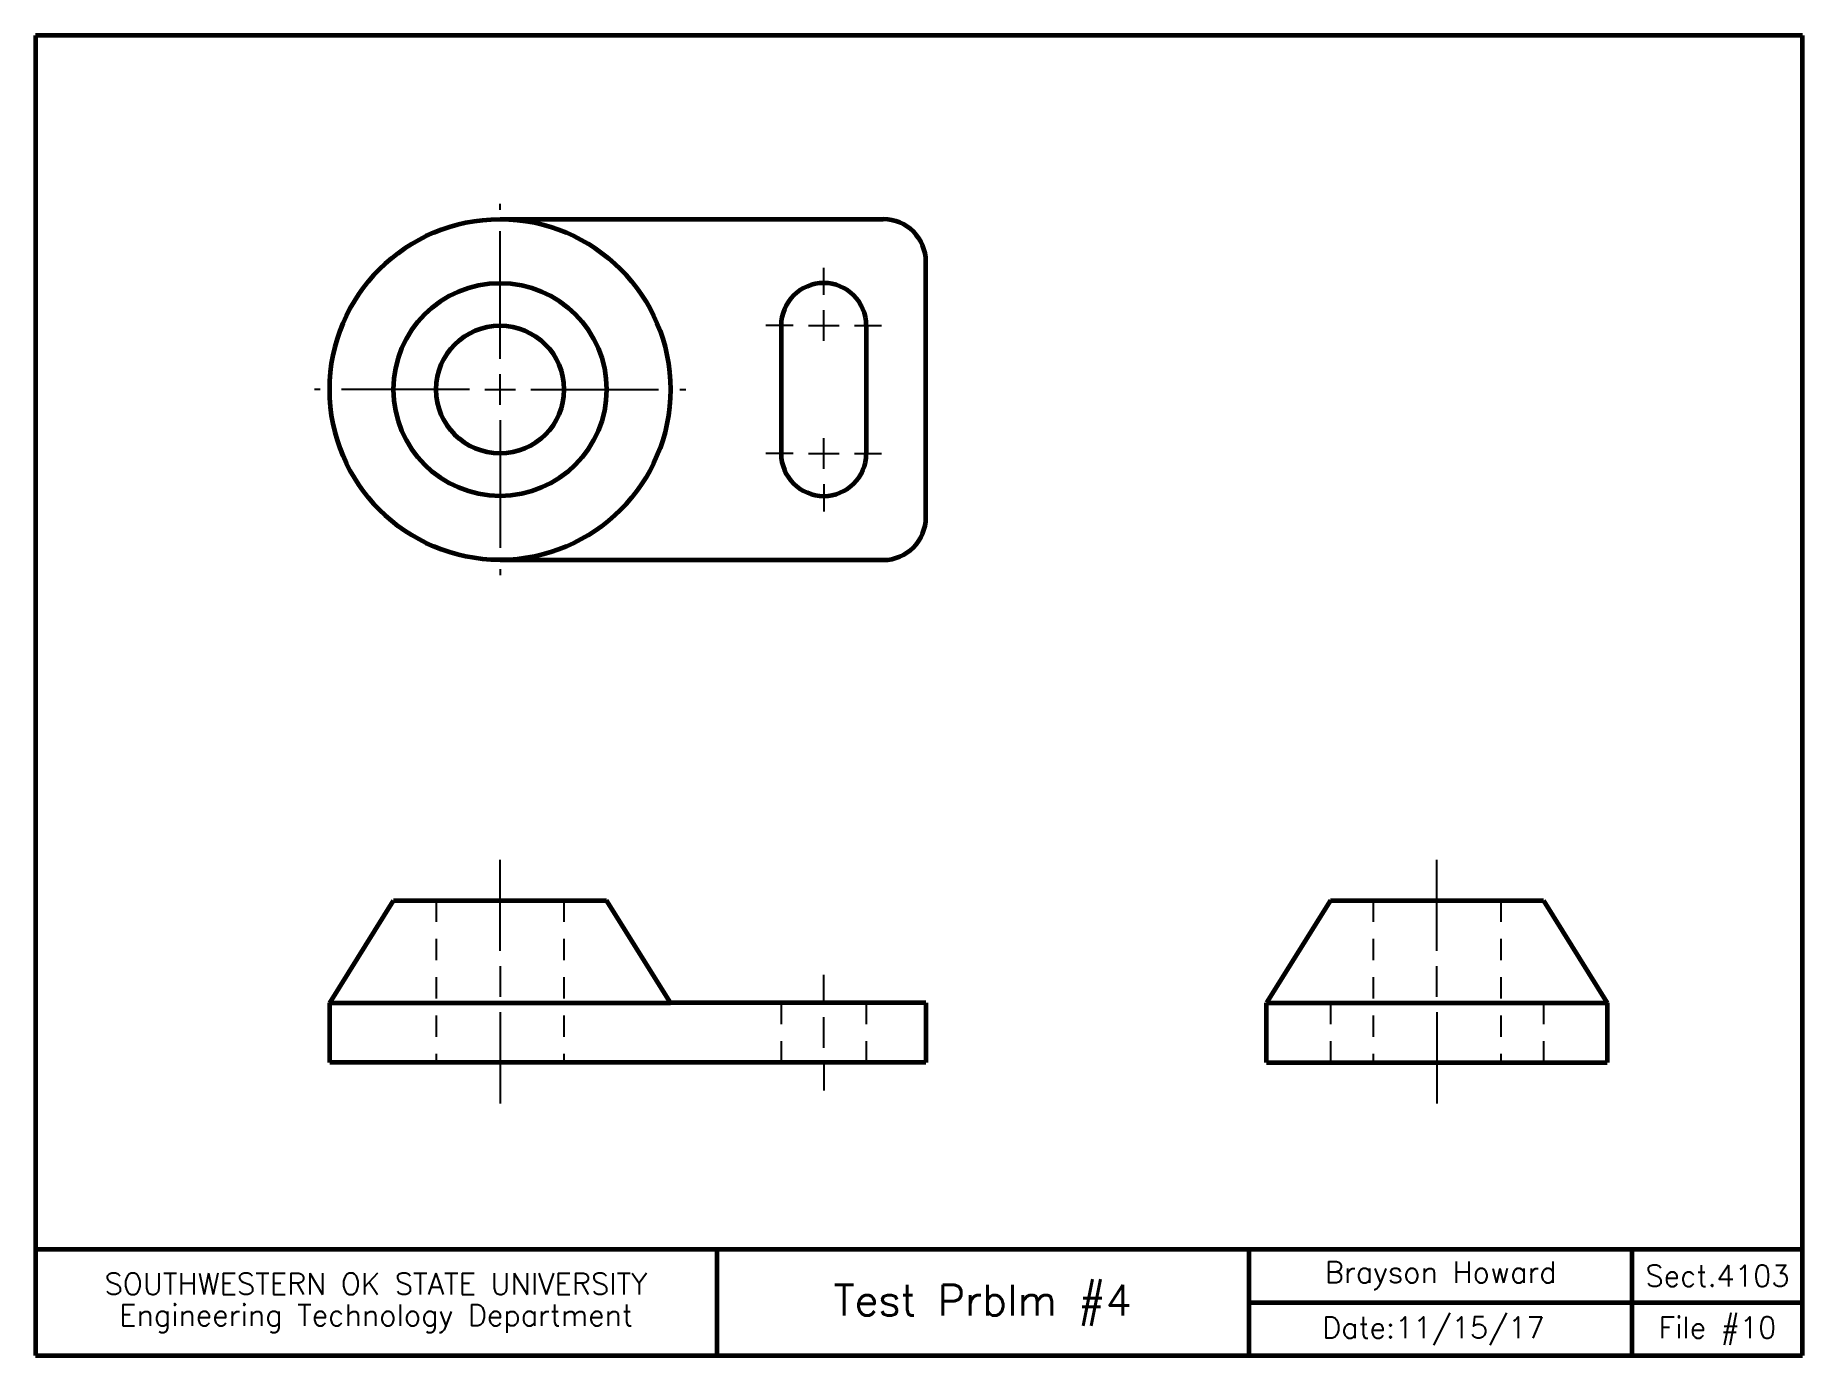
# Model space of a CAD drawing. Header units: inches. Extents: x 0 to 10.4, y 0 to 7.8.
import ezdxf
from ezdxf.enums import TextEntityAlignment as Align

# ---------------------------------------------------------------- set-up
doc = ezdxf.new("R2010")
doc.units = ezdxf.units.IN
doc.header["$MEASUREMENT"] = 0
doc.linetypes.add('CENTER2', pattern=[1.125, 0.75, -0.125, 0.125, -0.125])
doc.linetypes.add('HIDDEN2', pattern=[0.1875, 0.125, -0.0625])
doc.layers.add('Borders', color=1, linetype='Continuous', lineweight=60)
doc.layers.add('Object', color=7, linetype='Continuous', lineweight=60)
for name, color, linetype in [('Center', 5, 'CENTER2'), ('Hidden', 104, 'HIDDEN2'), ('Text', 5, 'Continuous')]:
    doc.layers.add(name, color=color, linetype=linetype)
doc.styles.add('Romans', font='romans.shx')

msp = doc.modelspace()

# ---------------------------------------------------------------- linework, layer by layer
at = {"layer": 'Borders'}
for p, q in [((10.375, 7.75), (0, 7.75)), ((0, 7.75), (0, 0)), ((10.375, 0), (10.375, 7.75)), ((0, 0.625), (10.375, 0.625)), ((4, 0.625), (4, 0)), ((7.125, 0), (7.125, 0.625)), ((9.375, 0), (9.375, 0.625)), ((7.125, 0.312), (10.375, 0.312)), ((0, 0), (10.375, 0))]:
    msp.add_line(p, q, dxfattribs=at)
at = {"layer": 'Center'}
for p, q in [((2.728, 5.851), (2.728, 6.761)), ((4.628, 6.226), (4.628, 6.386)), ((4.628, 5.956), (4.628, 6.136)), ((4.448, 6.046), (4.288, 6.046)), ((4.538, 6.046), (4.718, 6.046)), ((4.808, 6.046), (4.968, 6.046)), ((2.728, 5.581), (2.728, 5.761)), ((2.548, 5.671), (1.638, 5.671)), ((2.638, 5.671), (2.818, 5.671)), ((2.908, 5.671), (3.818, 5.671)), ((2.728, 5.491), (2.728, 4.581)), ((4.448, 5.296), (4.288, 5.296)), ((4.538, 5.296), (4.718, 5.296)), ((4.628, 5.206), (4.628, 5.386)), ((4.808, 5.296), (4.968, 5.296)), ((4.628, 5.116), (4.628, 4.956)), ((2.728, 2.376), (2.728, 2.911)), ((8.228, 2.376), (8.228, 2.911)), ((2.728, 2.286), (2.728, 2.106)), ((8.228, 2.106), (8.228, 2.286)), ((4.628, 2.076), (4.628, 2.236)), ((2.728, 2.016), (2.728, 1.481)), ((4.628, 1.806), (4.628, 1.986)), ((8.228, 2.016), (8.228, 1.481)), ((4.628, 1.716), (4.628, 1.556))]:
    msp.add_line(p, q, dxfattribs=at)
at = {"layer": 'Hidden'}
for p, q in [((2.353, 2.671), (2.353, 1.721)), ((3.103, 2.671), (3.103, 1.721)), ((7.853, 2.671), (7.853, 1.721)), ((8.603, 2.671), (8.603, 1.721)), ((4.378, 2.071), (4.378, 1.721)), ((4.878, 2.071), (4.878, 1.721)), ((7.603, 2.071), (7.603, 1.721)), ((8.853, 2.071), (8.853, 1.721))]:
    msp.add_line(p, q, dxfattribs=at)
at = {"layer": 'Object'}
for p, q in [((2.728, 6.671), (4.978, 6.671)), ((5.228, 4.921), (5.228, 6.421)), ((4.378, 6.046), (4.378, 5.296)), ((4.878, 6.046), (4.878, 5.296)), ((2.728, 4.671), (4.978, 4.671)), ((1.728, 2.071), (2.103, 2.671)), ((2.103, 2.671), (2.728, 2.671)), ((2.728, 2.671), (3.353, 2.671)), ((3.728, 2.071), (3.353, 2.671)), ((7.603, 2.671), (7.228, 2.071)), ((7.603, 2.671), (8.853, 2.671)), ((8.853, 2.671), (9.228, 2.071)), ((1.728, 1.721), (1.728, 2.071)), ((1.728, 2.071), (3.728, 2.071)), ((5.228, 2.071), (3.728, 2.071)), ((5.228, 2.071), (5.228, 1.721)), ((7.228, 1.721), (7.228, 2.071)), ((7.228, 2.071), (9.228, 2.071)), ((9.228, 2.071), (9.228, 1.721)), ((2.728, 1.721), (1.728, 1.721)), ((5.228, 1.721), (2.728, 1.721)), ((7.228, 1.721), (9.228, 1.721))]:
    msp.add_line(p, q, dxfattribs=at)
for radius in [1, 0.625, 0.375]:
    msp.add_circle((2.728, 5.671), radius, dxfattribs=at)
for centre, start, end in [((4.978, 6.421), 0, 90), ((4.628, 6.046), 0, 180), ((4.628, 5.296), 180, 0), ((4.978, 4.921), 270, 0)]:
    msp.add_arc(centre, 0.25, start, end, dxfattribs=at)

# ---------------------------------------------------------------- texts
at = {"layer": 'Text', "style": 'Romans'}
for s, height, p in [('Brayson Howard', 0.125, (8.25, 0.469)), ('Sect.4103', 0.125, (9.875, 0.469)), ('SOUTHWESTERN OK STATE UNIVERSITY', 0.125, (2, 0.422)), ('Test Prblm #4', 0.18, (5.562, 0.312)), ('Engineering Technology Department', 0.125, (2, 0.22)), ('Date:11/15/17 ', 0.125, (8.25, 0.156)), ('File #10', 0.125, (9.875, 0.156))]:
    msp.add_text(s, height=height, dxfattribs=at).set_placement(p, align=Align.MIDDLE)

doc.saveas('drawing.dxf')
